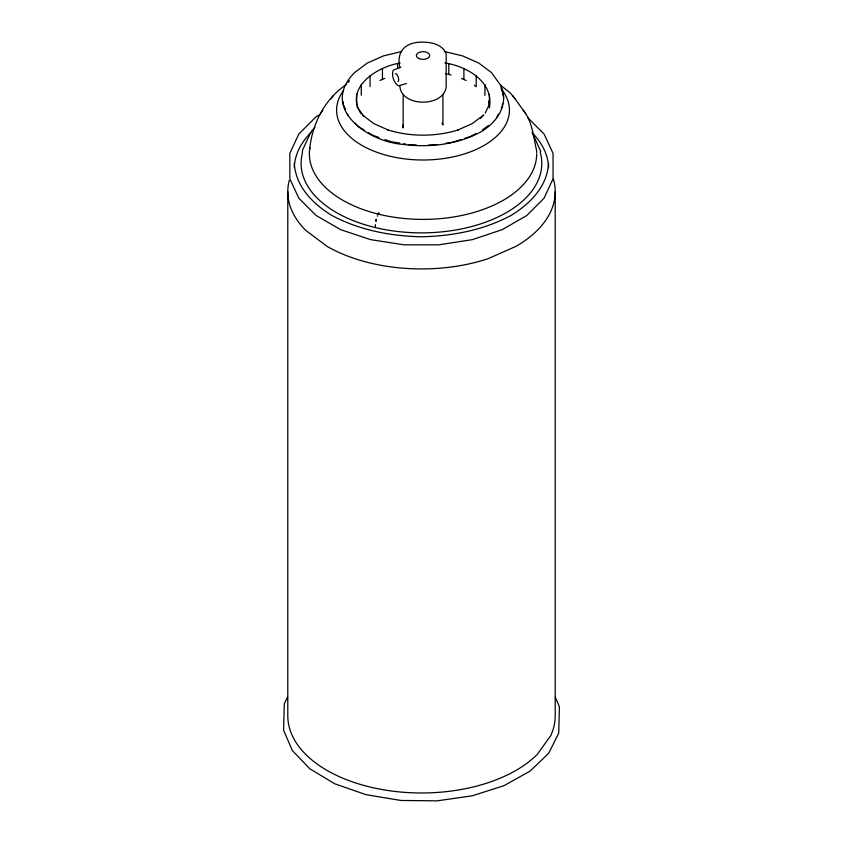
<?xml version="1.0" encoding="UTF-8"?>
<svg xmlns="http://www.w3.org/2000/svg" width="843" height="843" viewBox="0 0 843 843"><rect width="100%" height="100%" fill="white"/><g stroke="black" fill="none" stroke-linecap="round" stroke-linejoin="round"><path stroke-width="1.26" d="M400.193 63.067C377.601 66.334 343.754 87.609 361.141 113.868M403.144 124.943L403.133 127.967L403.133 95.206M489.34 107.978C494.419 82.066 466.927 66.239 444.914 62.94M343.386 101.961L343.301 104.374L345.324 109.074M502.439 103.678L502.354 106.092L501.195 108.42M375.409 224.575L375.388 227.578M309.676 149.58C311.952 123.974 324.871 98.81 346.536 84.426M548.593 163.384C547.223 186.566 530.078 203.721 511.353 215.292C483.724 230.107 452.575 236.103 421.447 236.788C390.32 236.103 359.171 230.107 331.541 215.292C312.806 203.721 295.661 186.566 294.302 163.384M310.709 132.488L302.616 149.938L302.131 154.311A120.338 69.484 0 0 0 423.534 232.858A120.338 69.484 0 0 0 540.142 151.94M485.273 112.994L489.34 104.342M496.559 117.714L498.297 114.227M287.611 697.161L284.27 703.863L283.606 730.228L292.331 750.523L309.866 768.827L335.008 783.895L366.041 794.675L400.857 800.46L437.074 800.85L472.228 795.813L503.935 785.687L530.015 771.176L548.709 753.252L558.73 733.157L559.394 706.792L555.284 697.235M348.17 82.509L349.497 80.665M330.993 98.831L333.133 95.849M320.382 113.626L322.764 110.307M311.373 131.276L314.976 127.493M480.384 118.431L483.893 114.943M488.455 125.481L482.523 129.864M398.044 81.708L398.771 80.074L398.275 77.008L396.842 74.321L395.314 73.573M483.176 115.375L472.133 123.679L457.749 130.054L458.444 129.885C435.473 136.924 410.583 136.924 387.611 129.885L388.307 130.054L373.923 123.679L362.88 115.375L363.807 116.197L356.968 106.682M320.582 114.153L316.125 116.734L298.801 134.058L289.834 153.384L289.834 178.842L298.801 198.168L316.125 215.502L340.635 229.644L370.646 239.654L404.113 244.828L438.771 244.828L472.249 239.654L502.259 229.644L526.759 215.502L544.083 198.168L553.05 178.842L553.05 153.384L544.083 134.058L527.665 117.641M476.053 133.457L470.668 136.461L464.556 138.41M380.067 80.454L384.724 78.388M400.931 67.24L393.207 70.117C391.363 75.459 393.639 82.804 398.486 85.828L406.4 83.51M460.889 139.58L452.343 142.309L445.989 143.215M401.711 51.518L383.554 55.859L367.211 63.099L354.661 72.54C319.497 107.609 367 141.382 402.09 144.311C428.592 147.799 456.411 144.943 480.236 132.225C495.863 123.594 509.32 105.291 501.174 87.103M437.096 144.49L428.086 145.175M416.305 145.049L408.56 144.574M399.751 143.11L390.941 141.645L384.966 139.569M403.523 143.742L406.041 144.153M444.345 51.518L462.501 55.859L478.845 63.099L491.395 72.54L500.953 85.723L503.703 97.777M445.241 73.615L451.079 75.006M378.433 212.805L379.339 213.11M377.79 214.28L378.507 214.522M377.2 215.892L377.738 216.071M378.981 137.483L373.006 135.407L368.539 132.73M461.532 78.473L466.19 80.538M364.06 130.043L358.475 126.692L355.103 123.173M500.552 85.206L510.5 93.13L515.052 98.831M474.398 85.301L476.221 86.681L476.221 75.765M523.282 110.307C532.239 121.381 533.429 136.208 536.369 149.58M512.913 95.849L525.674 113.626M532.175 132.488L540.711 151.35M442.027 123.057L442.923 125.006L442.923 94.869M347.337 113.763L348.349 116.113M488.445 101.055L489.383 105.175M555.21 191.73L555.21 715.781A133.71 77.198 0 0 1 550.658 735.76L537.297 754.38A133.71 77.198 0 0 1 386.895 790.344A133.71 77.198 0 0 1 287.79 715.781L287.79 191.73M489.383 94.258L489.383 103.963M484.915 84.511L484.915 95.428M463.903 68.61L463.903 79.527M448.803 63.541L448.803 74.458M399.867 67.609C396.284 51.897 404.798 42.856 420.246 42.15C429.73 41.813 442.48 43.783 446.179 53.91L446.179 86.671C444.071 107.525 400.91 107.324 399.867 85.954M397.601 63.457L397.601 68.315M382.448 68.483L382.448 79.4M370.056 75.585L370.056 86.502M361.289 84.311L361.289 95.227M356.715 94.037L356.715 104.953M553.419 179.137A133.71 77.198 0 0 1 516.053 246.314L488.36 258.58A133.71 77.198 0 0 1 326.947 246.314L305.703 230.329A133.71 77.198 0 0 1 289.233 180.391M294.312 167.578A127.145 73.404 0 0 1 311.33 132.14M532.513 133.11A127.145 73.404 0 0 1 548.572 167.578M501.079 88.705A86.407 49.885 0 0 1 424.672 159.991A86.407 49.885 0 0 1 343.617 90.433M536.685 153.784A113.657 65.617 0 0 1 417.728 219.328A113.657 65.617 0 0 1 309.866 147.662M536.506 150.117A113.657 65.617 0 0 1 536.664 152.562M376.22 219.37L375.989 221.193L376.22 219.37M418.939 58.578A6.681 3.857 0 0 0 429.656 56.038A6.681 3.857 0 0 0 420.488 51.95A6.681 3.857 0 0 0 418.939 58.578"/></g></svg>
